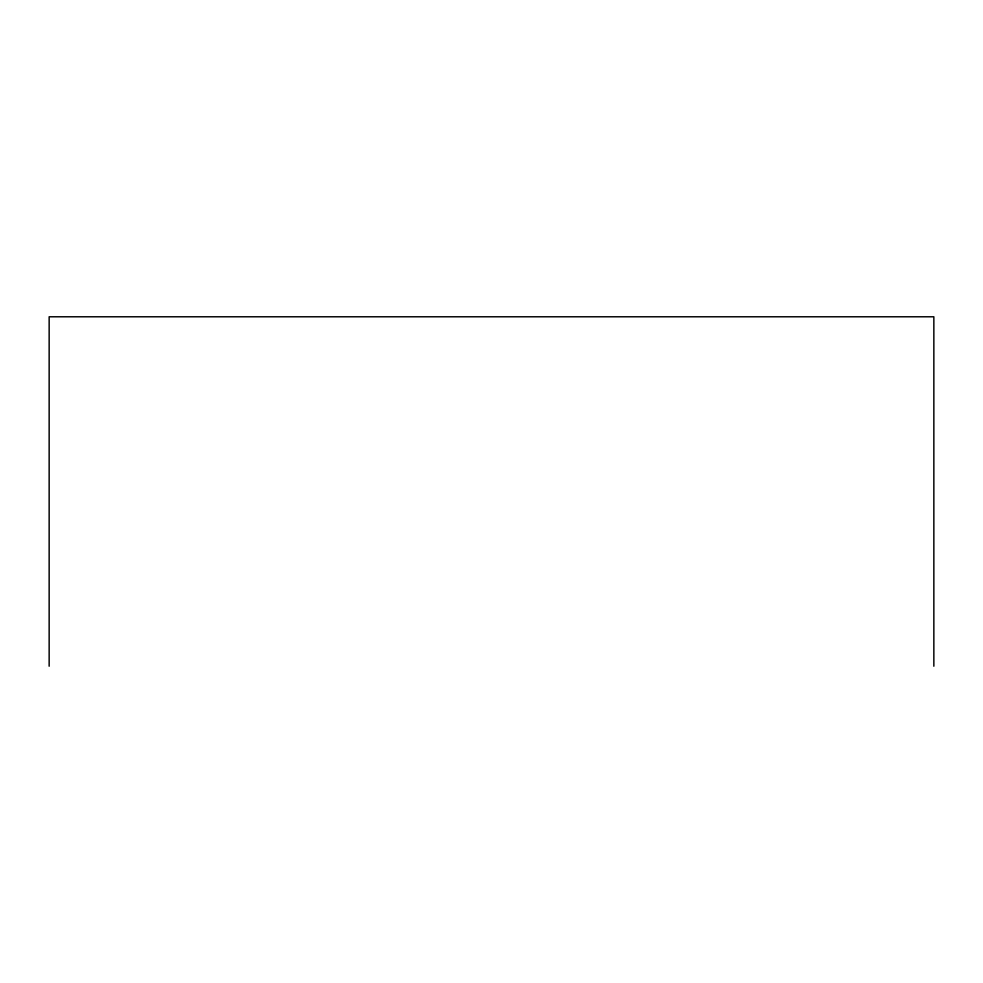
<?xml version="1.0" encoding="UTF-8"?>
<svg xmlns="http://www.w3.org/2000/svg" width="983" height="983" viewBox="0 0 983 983"><rect width="100%" height="100%" fill="white"/><g stroke="black" fill="none" stroke-linecap="round" stroke-linejoin="round"><path stroke-width="1.47" d="M933.85 666.216L933.85 316.784L49.15 316.784L49.15 666.216"/></g></svg>
